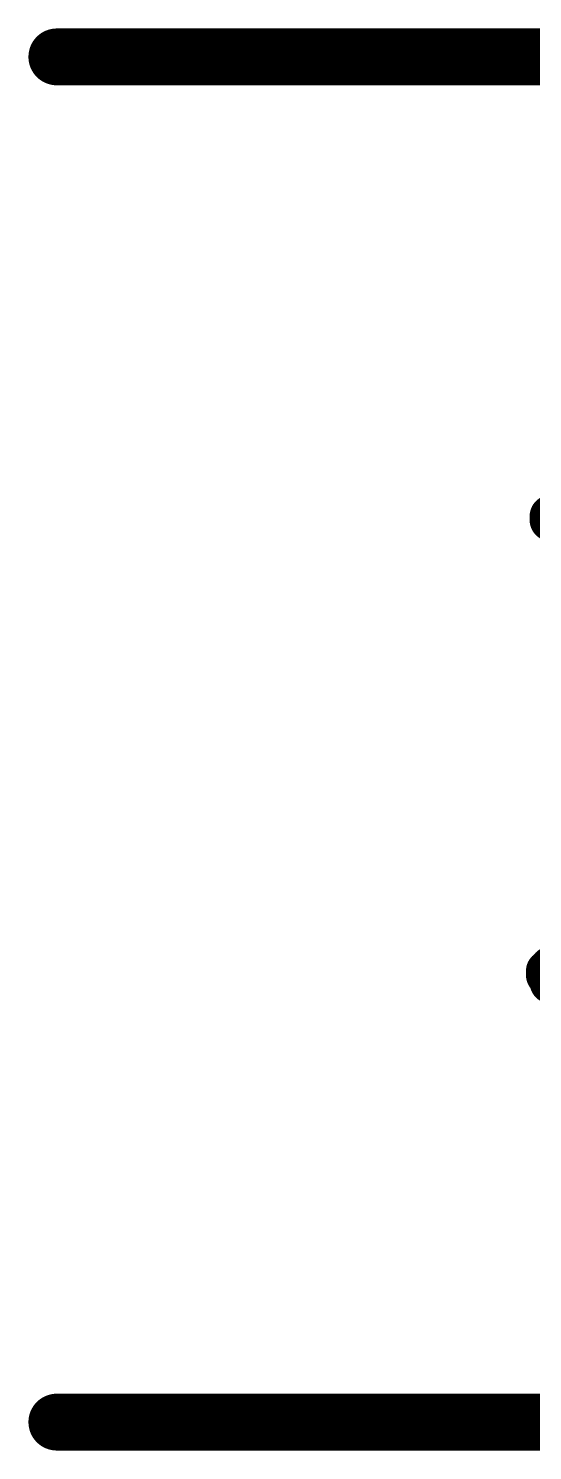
# Model space of a CAD drawing. Extents: x 100 to 205, y 100 to 175.
# Drawn here: x 150.5 to 152.274, y 123.7 to 128.7 of the extents above; entities that cross this region are included whole.
import ezdxf

# ---------------------------------------------------------------- set-up
doc = ezdxf.new("R2010")
doc.units = 0
doc.layers.get('0').update_dxf_attribs({"linetype": 'CONTINUOUS'})
doc.layers.add('SILK-BOTTOM_PHO', color=14, linetype='CONTINUOUS')

# ---------------------------------------------------------------- blocks, each defined once
blk = doc.blocks.new('ROUND_6')
at = {"const_width": 0.099948}
blk.add_lwpolyline([(-0.049974, 0, 1), (0.049974, 0, 1)], format="xyb", close=True, dxfattribs=at)
blk = doc.blocks.new('ROUND_61')
at = {"const_width": 0.075056}
blk.add_lwpolyline([(-0.037528, 0, 1), (0.037528, 0, 1)], format="xyb", close=True, dxfattribs=at)

msp = doc.modelspace()

# ---------------------------------------------------------------- linework, layer by layer
at = {"layer": 'SILK-BOTTOM_PHO'}
for points, const_width in [([(150.599902, 128.599946), (164.100002, 128.599946)], 0.199898), ([(152.715722, 126.98476), (152.338532, 126.98476)], 0.150114), ([(152.702768, 126.971806), (152.338532, 126.971806)], 0.150114), ([(152.676606, 125.385322), (152.325578, 125.385322)], 0.150114), ([(152.68956, 125.372114), (152.325578, 125.372114)], 0.150114), ([(152.663652, 125.398276), (152.338532, 125.398276)], 0.150114), ([(152.702768, 125.35916), (152.338532, 125.35916)], 0.150114), ([(152.728676, 125.346206), (152.338532, 125.346206)], 0.150114), ([(150.599902, 123.800108), (164.100002, 123.800108)], 0.199898)]:
    msp.add_lwpolyline(points, dxfattribs=dict(at, const_width=const_width))

# ---------------------------------------------------------------- block references
for name, p in [('ROUND_6', (150.599902, 128.599946)), ('ROUND_61', (152.338532, 126.98476)), ('ROUND_61', (152.338532, 126.971806)), ('ROUND_61', (152.325578, 125.385322)), ('ROUND_61', (152.325578, 125.372114)), ('ROUND_61', (152.338532, 125.398276)), ('ROUND_61', (152.338532, 125.35916)), ('ROUND_61', (152.338532, 125.346206)), ('ROUND_6', (150.599902, 123.800108))]:
    msp.add_blockref(name, p, dxfattribs=at)

doc.saveas('drawing.dxf')
